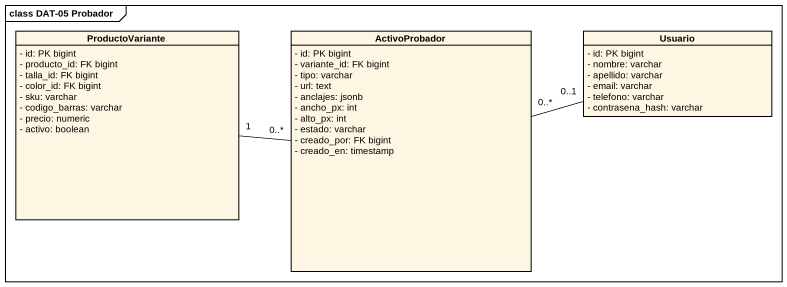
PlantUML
@startuml
mainframe class DAT-05 Probador
hide circle
hide empty members
skinparam classAttributeIconSize 0
class ProductoVariante {
  - id: PK bigint
  - producto_id: FK bigint
  - talla_id: FK bigint
  - color_id: FK bigint
  - sku: varchar
  - codigo_barras: varchar
  - precio: numeric
  - activo: boolean
}
class ActivoProbador {
  - id: PK bigint
  - variante_id: FK bigint
  - tipo: varchar
  - url: text
  - anclajes: jsonb
  - ancho_px: int
  - alto_px: int
  - estado: varchar
  - creado_por: FK bigint
  - creado_en: timestamp
}
class Usuario {
  - id: PK bigint
  - nombre: varchar
  - apellido: varchar
  - email: varchar
  - telefono: varchar
  - contrasena_hash: varchar
}
ActivoProbador "0..*" -left- "1" ProductoVariante
ActivoProbador "0..*" -right- "0..1" Usuario
@enduml
